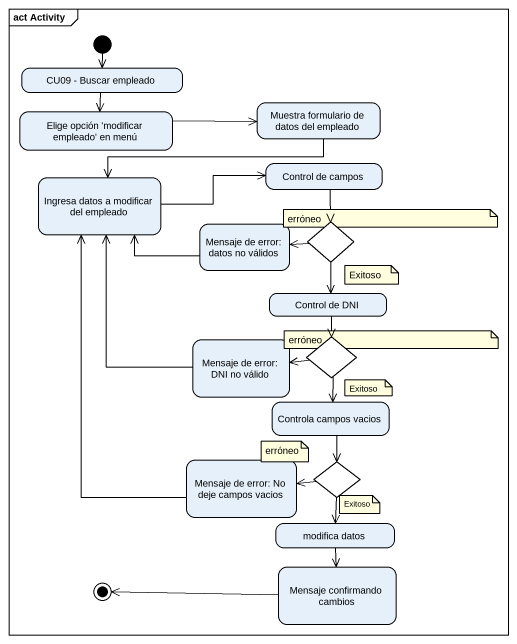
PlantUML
@startuml
mainframe act Activity
hide empty description
state "CU09 - Buscar empleado" as CU09_Buscar_empleado
state "Muestra formulario de datos del empleado" as Muestra_formulario_de_datos
state "Elige opción 'modificar empleado' en menú" as Elige_opción_modificar
state "Ingresa datos a modificar del empleado" as Ingresa_datos_a_modificar
state "Control de campos" as Control_de_campos
state "Mensaje de error: datos no válidos" as Mensaje_de_error_datos_no
state choice1 <<choice>>
state "Control de DNI" as Control_de_DNI
state "Mensaje de error: DNI no válido" as Mensaje_de_error_DNI_no
state choice2 <<choice>>
state "Controla campos vacios" as Controla_campos_vacios
state "Mensaje de error: No deje campos vacios" as Mensaje_de_error_No_deje
state choice3 <<choice>>
state "modifica datos" as modifica_datos
state "Mensaje confirmando cambios" as Mensaje_confirmando_cambios
[*] --> CU09_Buscar_empleado
CU09_Buscar_empleado --> Elige_opción_modificar
Muestra_formulario_de_datos -left-> Ingresa_datos_a_modificar
Elige_opción_modificar -right-> Muestra_formulario_de_datos
Ingresa_datos_a_modificar -right-> Control_de_campos
Control_de_campos --> choice1
Mensaje_de_error_datos_no -left-> Ingresa_datos_a_modificar
choice1 -left-> Mensaje_de_error_datos_no
choice1 --> Control_de_DNI
Control_de_DNI --> choice2
Mensaje_de_error_DNI_no -up-> Ingresa_datos_a_modificar
choice2 -left-> Mensaje_de_error_DNI_no
choice2 --> Controla_campos_vacios
Controla_campos_vacios --> choice3
Mensaje_de_error_No_deje -up-> Ingresa_datos_a_modificar
choice3 -left-> Mensaje_de_error_No_deje
choice3 --> modifica_datos
modifica_datos --> Mensaje_confirmando_cambios
Mensaje_confirmando_cambios -left-> [*]
note as N1
  erróneo
end note
note as N2
  Exitoso
end note
note as N3
  erróneo
end note
note as N4
  Exitoso
end note
note as N5
  erróneo
end note
note as N6
  Exitoso
end note
@enduml
